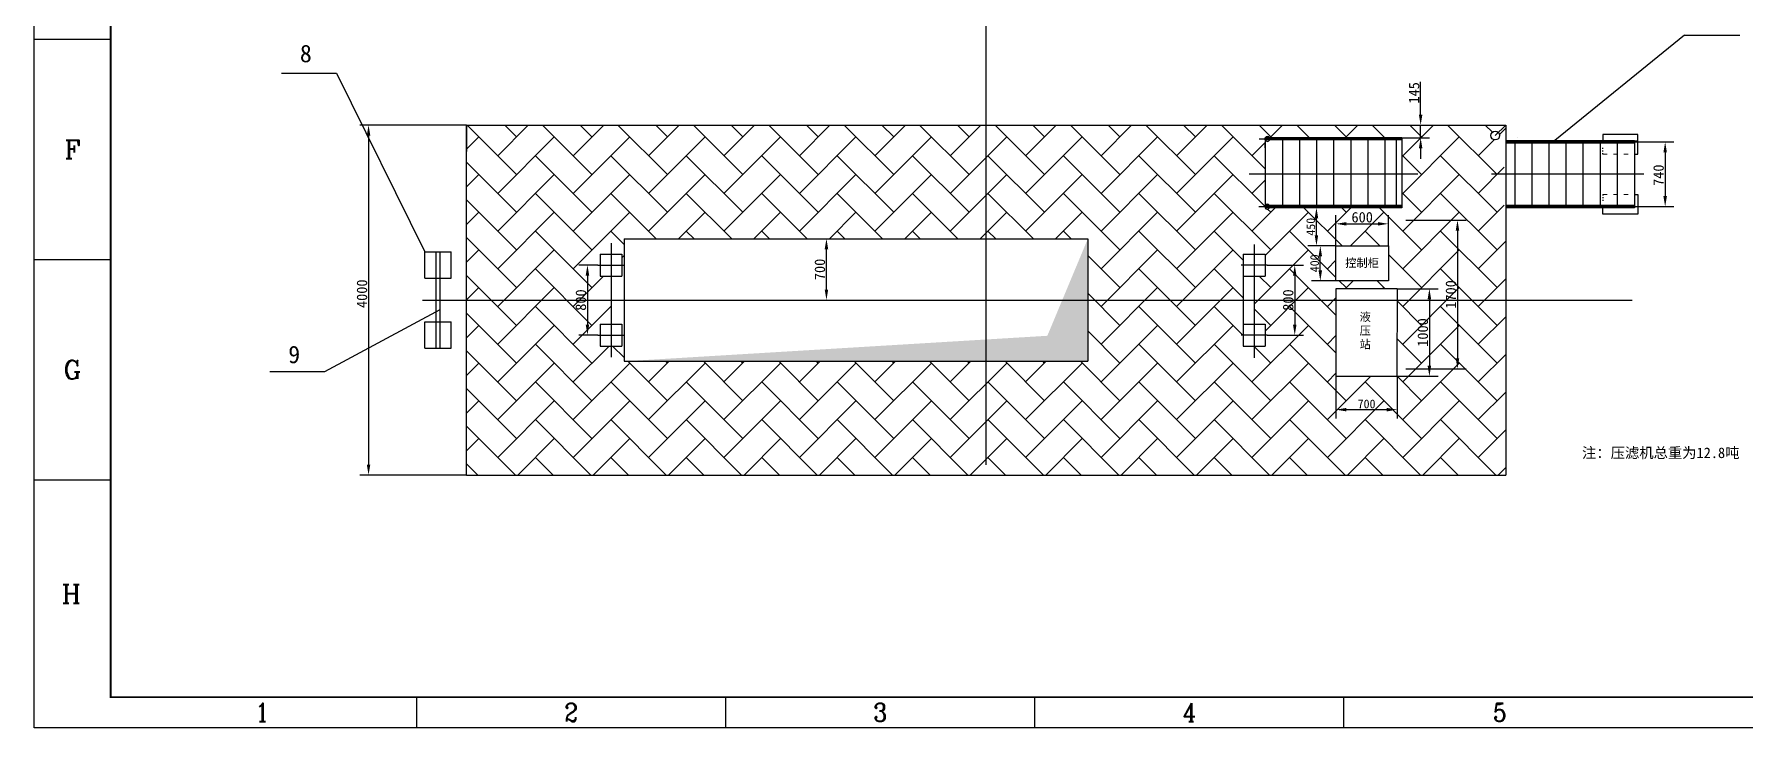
# Model space of a CAD drawing. Header units: millimetres. Extents: x 36943 to 66361, y 17600 to 38376.
# Drawn here: x 36945 to 56498, y 17600 to 25527 of the extents above; entities that cross this region are included whole.
import ezdxf
from ezdxf.enums import TextEntityAlignment as Align

# ---------------------------------------------------------------- set-up
doc = ezdxf.new("R2010")
doc.units = ezdxf.units.MM
doc.header["$PDMODE"] = 34
for name, pattern in [('ACAD_ISO02W100', [15, 12, -3]), ('ACAD_ISO03W100', [30, 12, -18]), ('JIS_08_11', [12.8, 11, -0.6, 0.6, -0.6])]:
    doc.linetypes.add(name, pattern=pattern)
doc.layers.add('01粗实线', color=7, linetype='Continuous', lineweight=30)
doc.layers.add('04细点划线', color=1, linetype='JIS_08_11', lineweight=25)
doc.layers.add('09标注线', color=5, linetype='Continuous')
doc.layers.add('C', color=130, linetype='Continuous')
doc.styles.add('C', font='complex.shx', dxfattribs={"width": 0.85})
doc.styles.add('ST', font='SimSun.ttf')
doc.styles.get("Standard").update_dxf_attribs({"font": 'SimSun.ttf'})
doc.dimstyles.new('ISO-25-50', dxfattribs={"dimtxt": 120, "dimasz": 120, "dimexe": 100, "dimexo": 0, "dimgap": 15, "dimtad": 1, "dimdec": 0, "dimdsep": 46, "dimtxsty": 'Standard', "dimcen": 10, "dimadec": 0, "dimazin": 0, "dimtfac": 1, "dimtdec": 0, "dimtmove": 0, "dimatfit": 3, "dimldrblk": 'CLOSEDBLANK', "dimfxl": 0, "dimarcsym": 0})

# ---------------------------------------------------------------- blocks, each defined once
blk = doc.blocks.new('*D21')
at = {"layer": '09标注线', "color": 0, "lineweight": -2}
for p, q in [((51040, 22889), (51454, 22889)), ((51354, 22769), (51354, 22209)), ((51040, 22089), (51454, 22089))]:
    blk.add_line(p, q, dxfattribs=at)
at = {"layer": '09标注线', "color": 0}
for points in [[(51334, 22769), (51374, 22769), (51354, 22889)], [(51334, 22209), (51374, 22209), (51354, 22089)]]:
    blk.add_solid(points, dxfattribs=at)
at = {"layer": 'Defpoints', "color": 0}
for p in [(51040, 22889), (51040, 22089), (51354, 22089)]:
    blk.add_point(p, dxfattribs=at)
at = {"layer": '09标注线', "color": 0, "insert": (51279, 22489), "char_height": 120, "attachment_point": 5, "rotation": 90}
blk.add_mtext('800', dxfattribs=at)
blk = doc.blocks.new('_ClosedBlank')
at = {"color": 0, "linetype": 'ByBlock', "lineweight": -2}
for p, q in [((-1, 0.17), (0, 0)), ((-1, 0.17), (-1, -0.17)), ((0, 0), (-1, -0.17))]:
    blk.add_line(p, q, dxfattribs=at)
blk = doc.blocks.new('*D22')
at = {"layer": '09标注线', "color": 0, "lineweight": -2}
for p, q in [((43389, 22889), (43169, 22889)), ((43269, 22769), (43269, 22209)), ((43389, 22089), (43169, 22089))]:
    blk.add_line(p, q, dxfattribs=at)
at = {"layer": '09标注线', "color": 0}
for points in [[(43249, 22769), (43289, 22769), (43269, 22889)], [(43249, 22209), (43289, 22209), (43269, 22089)]]:
    blk.add_solid(points, dxfattribs=at)
at = {"layer": 'Defpoints', "color": 0}
for p in [(43389, 22889), (43269, 22089), (43389, 22089)]:
    blk.add_point(p, dxfattribs=at)
at = {"layer": '09标注线', "color": 0, "insert": (43194, 22489), "char_height": 120, "attachment_point": 5, "rotation": 90}
blk.add_mtext('800', dxfattribs=at)
blk = doc.blocks.new('*D23')
at = {"layer": '09标注线', "color": 0, "lineweight": -2}
for p, q in [((55255, 24296), (55688, 24296)), ((55588, 24176), (55588, 23677)), ((55255, 23557), (55688, 23557))]:
    blk.add_line(p, q, dxfattribs=at)
at = {"layer": '09标注线', "color": 0}
for points in [[(55568, 24176), (55608, 24176), (55588, 24296)], [(55568, 23677), (55608, 23677), (55588, 23557)]]:
    blk.add_solid(points, dxfattribs=at)
at = {"layer": 'Defpoints', "color": 0}
for p in [(55255, 24296), (55255, 23557), (55588, 23557)]:
    blk.add_point(p, dxfattribs=at)
at = {"layer": '09标注线', "color": 0, "insert": (55513, 23916), "char_height": 120, "attachment_point": 5, "rotation": 90}
blk.add_mtext('740', dxfattribs=at)
blk = doc.blocks.new('*D25')
at = {"layer": '09标注线', "color": 0, "lineweight": -2}
for p, q in [((52625, 23403), (53314, 23403)), ((53214, 23283), (53214, 21823)), ((52625, 21703), (53314, 21703))]:
    blk.add_line(p, q, dxfattribs=at)
at = {"layer": '09标注线', "color": 0}
for points in [[(53194, 23283), (53234, 23283), (53214, 23403)], [(53194, 21823), (53234, 21823), (53214, 21703)]]:
    blk.add_solid(points, dxfattribs=at)
at = {"layer": 'Defpoints', "color": 0}
for p in [(52625, 23403), (52625, 21703), (53214, 21703)]:
    blk.add_point(p, dxfattribs=at)
at = {"layer": '09标注线', "color": 0, "insert": (53139, 22553), "char_height": 120, "attachment_point": 5, "rotation": 90}
blk.add_mtext('1700', dxfattribs=at)
blk = doc.blocks.new('*D26')
at = {"layer": '09标注线', "color": 0, "lineweight": -2}
for p, q in [((51825, 21618), (51825, 21136)), ((52525, 21618), (52525, 21136)), ((51945, 21236), (52405, 21236))]:
    blk.add_line(p, q, dxfattribs=at)
at = {"layer": '09标注线', "color": 0}
for points in [[(51945, 21256), (51945, 21216), (51825, 21236)], [(52405, 21256), (52405, 21216), (52525, 21236)]]:
    blk.add_solid(points, dxfattribs=at)
at = {"layer": 'Defpoints', "color": 0}
for p in [(51825, 21618), (52525, 21618), (52525, 21236)]:
    blk.add_point(p, dxfattribs=at)
at = {"layer": '09标注线', "color": 0, "insert": (52175, 21301), "char_height": 100, "attachment_point": 5}
blk.add_mtext('700', dxfattribs=at)
blk = doc.blocks.new('*D24')
at = {"layer": '09标注线', "color": 0, "lineweight": -2}
for p, q in [((52527, 22618), (52993, 22618)), ((52893, 22498), (52893, 21738)), ((52527, 21618), (52993, 21618))]:
    blk.add_line(p, q, dxfattribs=at)
at = {"layer": '09标注线', "color": 0}
for points in [[(52873, 22498), (52913, 22498), (52893, 22618)], [(52873, 21738), (52913, 21738), (52893, 21618)]]:
    blk.add_solid(points, dxfattribs=at)
at = {"layer": 'Defpoints', "color": 0}
for p in [(52527, 22618), (52527, 21618), (52893, 21618)]:
    blk.add_point(p, dxfattribs=at)
at = {"layer": '09标注线', "color": 0, "insert": (52818, 22118), "char_height": 120, "attachment_point": 5, "rotation": 90}
blk.add_mtext('1000', dxfattribs=at)
blk = doc.blocks.new('*D27')
at = {"layer": '09标注线', "color": 0, "lineweight": -2}
for p, q in [((51825, 23109), (51546, 23109)), ((51646, 22829), (51646, 22989)), ((51825, 22709), (51546, 22709))]:
    blk.add_line(p, q, dxfattribs=at)
at = {"layer": '09标注线', "color": 0}
for points in [[(51626, 22989), (51666, 22989), (51646, 23109)], [(51626, 22829), (51666, 22829), (51646, 22709)]]:
    blk.add_solid(points, dxfattribs=at)
at = {"layer": 'Defpoints', "color": 0}
for p in [(51646, 23109), (51825, 23109), (51825, 22709)]:
    blk.add_point(p, dxfattribs=at)
at = {"layer": '09标注线', "color": 0, "insert": (51581, 22909), "char_height": 100, "attachment_point": 5, "rotation": 90}
blk.add_mtext('400', dxfattribs=at)
blk = doc.blocks.new('*D28')
at = {"layer": '09标注线', "color": 0, "lineweight": -2}
for p, q in [((51825, 23109), (51825, 23460)), ((51945, 23360), (52305, 23360)), ((52425, 23109), (52425, 23460))]:
    blk.add_line(p, q, dxfattribs=at)
at = {"layer": '09标注线', "color": 0}
for points in [[(51945, 23380), (51945, 23340), (51825, 23360)], [(52305, 23380), (52305, 23340), (52425, 23360)]]:
    blk.add_solid(points, dxfattribs=at)
at = {"layer": 'Defpoints', "color": 0}
for p in [(52425, 23360), (51825, 23109), (52425, 23109)]:
    blk.add_point(p, dxfattribs=at)
at = {"layer": '09标注线', "color": 0, "insert": (52125, 23435), "char_height": 120, "attachment_point": 5}
blk.add_mtext('600', dxfattribs=at)
blk = doc.blocks.new('*D29')
at = {"layer": '09标注线', "color": 0, "lineweight": -2}
for p, q in [((41887, 24489), (40667, 24489)), ((40767, 24369), (40767, 20609)), ((41887, 20489), (40667, 20489))]:
    blk.add_line(p, q, dxfattribs=at)
at = {"layer": '09标注线', "color": 0}
for points in [[(40747, 24369), (40787, 24369), (40767, 24489)], [(40747, 20609), (40787, 20609), (40767, 20489)]]:
    blk.add_solid(points, dxfattribs=at)
at = {"layer": 'Defpoints', "color": 0}
for p in [(41887, 24489), (40767, 20489), (41887, 20489)]:
    blk.add_point(p, dxfattribs=at)
at = {"layer": '09标注线', "color": 0, "insert": (40692, 22561), "char_height": 120, "attachment_point": 5, "rotation": 90}
blk.add_mtext('4000', dxfattribs=at)
blk = doc.blocks.new('*D31')
at = {"layer": '09标注线', "color": 0, "lineweight": -2}
for p, q in [((45842, 23189), (46101, 23189)), ((46001, 22609), (46001, 23069)), ((45842, 22489), (46101, 22489))]:
    blk.add_line(p, q, dxfattribs=at)
at = {"layer": '09标注线', "color": 0}
for points in [[(45981, 23069), (46021, 23069), (46001, 23189)], [(45981, 22609), (46021, 22609), (46001, 22489)]]:
    blk.add_solid(points, dxfattribs=at)
at = {"layer": 'Defpoints', "color": 0}
for p in [(45842, 23189), (46001, 23189), (45842, 22489)]:
    blk.add_point(p, dxfattribs=at)
at = {"layer": '09标注线', "color": 0, "insert": (45926, 22839), "char_height": 120, "attachment_point": 5, "rotation": 90}
blk.add_mtext('700', dxfattribs=at)
blk = doc.blocks.new('*D33')
at = {"layer": '09标注线', "color": 0, "lineweight": -2}
for p, q in [((51797, 23544), (51502, 23544)), ((51602, 23229), (51602, 23424)), ((51825, 23109), (51502, 23109))]:
    blk.add_line(p, q, dxfattribs=at)
at = {"layer": '09标注线', "color": 0}
for points in [[(51582, 23424), (51622, 23424), (51602, 23544)], [(51582, 23229), (51622, 23229), (51602, 23109)]]:
    blk.add_solid(points, dxfattribs=at)
at = {"layer": 'Defpoints', "color": 0}
for p in [(51602, 23544), (51797, 23544), (51825, 23109)]:
    blk.add_point(p, dxfattribs=at)
at = {"layer": '09标注线', "color": 0, "insert": (51537, 23327), "char_height": 100, "attachment_point": 5, "rotation": 90}
blk.add_mtext('450', dxfattribs=at)
blk = doc.blocks.new('*D35')
at = {"layer": '09标注线', "color": 0, "lineweight": -2}
for p, q in [((52793, 24609), (52793, 24985)), ((52579, 24489), (52893, 24489)), ((52793, 24344), (52793, 24489)), ((52579, 24344), (52893, 24344)), ((52793, 24224), (52793, 24104))]:
    blk.add_line(p, q, dxfattribs=at)
at = {"layer": '09标注线', "color": 0}
for points in [[(52773, 24609), (52813, 24609), (52793, 24489)], [(52773, 24224), (52813, 24224), (52793, 24344)]]:
    blk.add_solid(points, dxfattribs=at)
at = {"layer": 'Defpoints', "color": 0}
for p in [(52579, 24489), (52793, 24489), (52579, 24344)]:
    blk.add_point(p, dxfattribs=at)
at = {"layer": '09标注线', "color": 0, "insert": (52718, 24857), "char_height": 120, "attachment_point": 5, "rotation": 90}
blk.add_mtext('145', dxfattribs=at)

msp = doc.modelspace()

# ---------------------------------------------------------------- hatches: boundary and pattern name
at = {"layer": '09标注线'}
h = msp.add_hatch(dxfattribs=at)
h.set_pattern_fill('AR-HBONE', color=5, scale=3, style=0)
h.paths.add_polyline_path([(47826.5, 24488.7), (41887.3, 24488.7), (41887.3, 22488.7), (43538.8, 22488.7), (43538.8, 22763.7), (43413.8, 22763.7), (43413.8, 23013.7), (43663.8, 23013.7), (43663.8, 22888.7), (43688.8, 22888.7), (43688.8, 23188.7), (47826.5, 23188.7)])
h.paths.add_polyline_path([(51014.7, 24319), (51014.7, 24344), (51017.6, 24344, -0.6246522), (51068.9, 24344), (52578.7, 24344), (52578.7, 23838.5), (53748.7, 23841.9), (53748.7, 24308.7), (53765.8, 24308.7), (53765.8, 24488.7), (53681.2, 24404, -0.1989124), (53695.8, 24368.7, -1), (53595.8, 24368.7, -0.6681786), (53681.2, 24404), (53765.8, 24488.7), (47826.5, 24488.7), (47826.5, 23188.7), (48988.8, 23188.7), (48988.8, 22488.7), (50764.7, 22488.7), (50764.7, 22763.7), (50764.7, 23013.7), (51014.7, 23013.7), (51014.7, 22763.7), (50889.7, 22763.7), (50889.7, 22488.7), (51825.2, 22488.7), (51825.2, 22617.7), (52527.2, 22617.7), (52527, 22488.7), (53742.6, 22488.7), (53765.8, 22517.7), (53765.8, 23544), (53748.7, 23544), (53748.7, 23841.9), (52578.7, 23838.5), (52578.7, 23544), (51066, 23544, -0.6246522), (51014.7, 23544)])
h.paths.add_polyline_path([(51825.2, 23109.2), (52425.2, 23109.2), (52425.2, 22709.2), (51825.2, 22709.2)], flags=16)
h.paths.add_polyline_path([(53765.8, 22488.7), (52527, 22488.7), (52525.2, 21617.7), (51825.2, 21617.7), (51825.2, 22488.7), (50889.7, 22488.7), (50889.7, 22213.7), (51014.7, 22213.7), (51014.7, 21963.7), (50764.7, 21963.7), (50764.7, 22213.7), (50764.7, 22488.7), (48988.8, 22488.7), (48988.8, 21788.7), (43688.8, 21788.7), (43688.8, 22088.7), (43663.8, 22088.7), (43663.8, 21963.7), (43413.8, 21963.7), (43413.8, 22213.7), (43538.8, 22213.7), (43538.8, 22488.7), (41887.3, 22488.7), (41887.3, 20488.7), (53765.8, 20488.7)])
h.paths.add_polyline_path([(43103.8, 22338.7), (43103.8, 22638.7), (43283.8, 22638.7), (43283.8, 22338.7)], flags=9)
h.paths.add_polyline_path([(51189.2, 22338.7), (51189.2, 22638.7), (51369.2, 22638.7), (51369.2, 22338.7)], flags=9)
h.paths.add_polyline_path([(53049.4, 22366), (53049.4, 22739.4), (53229.4, 22739.4), (53229.4, 22366)], flags=9)
h.paths.add_polyline_path([(51506.2, 22783.6), (51506.2, 23034.7), (51656.2, 23034.7), (51656.2, 22783.6)], flags=24)
h.paths.add_polyline_path([(51436.6, 23175.9), (51436.6, 23477.3), (51616.6, 23477.3), (51616.6, 23175.9)], flags=24)
h.paths.add_polyline_path([(51904.8, 22993.5), (52342.1, 22993.5), (52342.1, 22822.4), (51904.8, 22822.4)], flags=8)
h.paths.add_polyline_path([(52051.6, 21376.3), (52298.8, 21376.3), (52298.8, 21226.3), (52051.6, 21226.3)], flags=24)
h.paths.add_polyline_path([(52728.1, 21931), (52728.1, 22304.3), (52908.1, 22304.3), (52908.1, 21931)], flags=24)
h = msp.add_hatch(color=256, dxfattribs=at)
h.paths.add_polyline_path([(48526, 22080.4), (43688.8, 21788.7), (48988.8, 21788.7), (48988.8, 22488.7), (48696.5, 22488.7)])
h.paths.add_polyline_path([(48988.8, 23188.7), (48696.5, 22488.7), (48988.8, 22488.7)])

# ---------------------------------------------------------------- linework, layer by layer
at = {"color": 1, "lineweight": -3}
for p, q in [((55809.9, 25516.5), (54327.5, 24311.3)), ((55809.9, 25516.5), (56441.2, 25516.5)), ((39770.2, 25083.6), (40401.5, 25083.6)), ((40401.5, 25083.6), (41412, 23038.7)), ((40268.6, 21673.7), (41586, 22382.6)), ((39637.4, 21673.7), (40268.6, 21673.7))]:
    msp.add_line(p, q, dxfattribs=at)
at = {"layer": '01粗实线'}
for p, q in [((41887.3, 24488.7), (41887.3, 24188.7)), ((41887.3, 24488.7), (53765.8, 24488.7)), ((41887.3, 20488.7), (41887.3, 24488.7)), ((53465.8, 24488.7), (53765.8, 24488.7)), ((53765.8, 24488.7), (53765.8, 20488.7)), ((53765.8, 24488.7), (53765.8, 24188.7)), ((55237.7, 24157), (55275.7, 24157)), ((55237.7, 23695.7), (55275.7, 23695.7)), ((43688.8, 23188.7), (48988.8, 23188.7)), ((43688.8, 23188.7), (43688.8, 21788.7)), ((48988.8, 23188.7), (48988.8, 21788.7)), ((48988.8, 23188.7), (48988.8, 21788.7)), ((51825.2, 22709.2), (51825.2, 23109.2)), ((51825.2, 23109.2), (52425.2, 23109.2)), ((52425.2, 23109.2), (52425.2, 22709.2)), ((41412, 22738.7), (41412, 23038.7)), ((41412, 23038.7), (41712, 23038.7)), ((41538, 21938.7), (41538, 23038.7)), ((41586, 21938.7), (41586, 23038.7)), ((41712, 22738.7), (41712, 23038.7)), ((43413.8, 23013.7), (43663.8, 23013.7)), ((43413.8, 23013.7), (43413.8, 22763.7)), ((43663.8, 23013.7), (43663.8, 22763.7)), ((50764.7, 23013.7), (51014.7, 23013.7)), ((50764.7, 23013.7), (50764.7, 22763.7)), ((51014.7, 23013.7), (51014.7, 22763.7)), ((41412, 22738.7), (41712, 22738.7)), ((43413.8, 22763.7), (43663.8, 22763.7)), ((50764.7, 22763.7), (51014.7, 22763.7)), ((52425.2, 22709.2), (51825.2, 22709.2)), ((52525.2, 22617.7), (51825.2, 22617.7)), ((51825.2, 22617.7), (51825.2, 21617.7)), ((52525.2, 21617.7), (52527.2, 22617.7)), ((41412, 21938.7), (41412, 22238.7)), ((41412, 22238.7), (41712, 22238.7)), ((41712, 21938.7), (41712, 22238.7)), ((43413.8, 22213.7), (43663.8, 22213.7)), ((43413.8, 22213.7), (43413.8, 21963.7)), ((43663.8, 22213.7), (43663.8, 21963.7)), ((50764.7, 22213.7), (51014.7, 22213.7)), ((50764.7, 22213.7), (50764.7, 21963.7)), ((51014.7, 22213.7), (51014.7, 21963.7)), ((41412, 21938.7), (41712, 21938.7)), ((43413.8, 21963.7), (43663.8, 21963.7)), ((50764.7, 21963.7), (51014.7, 21963.7)), ((43688.8, 21788.7), (48988.8, 21788.7)), ((43688.8, 21788.7), (48988.8, 21788.7)), ((51825.2, 21617.7), (52525.2, 21617.7)), ((41887.3, 20488.7), (53765.8, 20488.7)), ((53465.8, 20488.7), (53765.8, 20488.7))]:
    msp.add_line(p, q, dxfattribs=at)
at = {"layer": '01粗实线', "linetype": 'ACAD_ISO02W100', "lineweight": 13}
msp.add_line((52578.7, 24272), (52578.7, 24247), dxfattribs=at)
at = {"layer": '01粗实线', "linetype": 'ACAD_ISO03W100', "lineweight": 13, "ltscale": 4}
for p, q in [((54875.7, 24157), (55237.7, 24157)), ((54875.7, 23695.7), (55237.7, 23695.7))]:
    msp.add_line(p, q, dxfattribs=at)
at = {"layer": '04细点划线'}
for p, q in [((50947.5, 24331.5), (52578.7, 24331.5)), ((53765.8, 24296.2), (55254.6, 24296.2)), ((50834.8, 23931.5), (52760.2, 23931.5)), ((53604.4, 23931.5), (55344.2, 23931.5)), ((50944.6, 23556.5), (52578.7, 23556.5)), ((53765.8, 23556.5), (55251.8, 23556.5)), ((43538.8, 23139.9), (43538.8, 21834.5)), ((50889.7, 23123.7), (50889.7, 21829)), ((43388.8, 22888.7), (43688.8, 22888.7)), ((51039.7, 22888.7), (50739.7, 22888.7)), ((43388.8, 22088.7), (43688.8, 22088.7)), ((51039.7, 22088.7), (50739.7, 22088.7))]:
    msp.add_line(p, q, dxfattribs=at)
at = {"layer": '04细点划线', "color": 0, "lineweight": 30}
msp.add_line((53903.7, 24341.9), (53903.7, 24341.9), dxfattribs=at)
at = {"layer": '09标注线', "color": 1}
for p, q in [((47826.5, 20604.2), (47826.5, 25933)), ((53645.8, 24368.7), (53765.8, 24488.7)), ((50764.7, 22763.7), (50764.7, 22213.7)), ((41383.7, 22488.7), (55212.6, 22488.7))]:
    msp.add_line(p, q, dxfattribs=at)
at = {"layer": '09标注线', "color": 0}
for p, q in [((52578.7, 24344), (51014.7, 24344)), ((51014.7, 24344), (51014.7, 24319)), ((51014.7, 24319), (51014.7, 24344)), ((51014.7, 24331.5), (51014.7, 24319)), ((52578.7, 24319), (51014.7, 24319)), ((51014.7, 24319), (51014.7, 23544)), ((51014.7, 24230), (51014.7, 24287)), ((51213.7, 24319), (51213.7, 23544)), ((51408.7, 24319), (51408.7, 23544)), ((51603.7, 24319), (51603.7, 23544)), ((51798.7, 24319), (51798.7, 23544)), ((51993.7, 24319), (51993.7, 23544)), ((52188.7, 24319), (52188.7, 23544)), ((52383.7, 24319), (52383.7, 23544)), ((52514.7, 24319), (52514.7, 23544)), ((52578.7, 24344), (52578.7, 23544)), ((55237.7, 24308.7), (53765.8, 24308.7)), ((55237.7, 24283.7), (53765.8, 24283.7)), ((53868.7, 24308.7), (53868.7, 23544)), ((54063.7, 24308.7), (54063.7, 23544)), ((54258.7, 24308.7), (54258.7, 23544)), ((54453.7, 24308.7), (54453.7, 23544)), ((54648.7, 24308.7), (54648.7, 23544)), ((54843.7, 24308.7), (54843.7, 23544)), ((54875.7, 24381.7), (54875.7, 24308.7)), ((55275.7, 24381.7), (54875.7, 24381.7)), ((54875.7, 24309.7), (55275.7, 24309.7)), ((55237.7, 24308.7), (54952.7, 24308.7)), ((55038.7, 24308.7), (55038.7, 23544)), ((55237.7, 24308.7), (55237.7, 23544)), ((55237.7, 24308.7), (55237.7, 24283.7)), ((55275.7, 24157), (55275.7, 24381.7)), ((55275.7, 23695.7), (55275.7, 23471)), ((52578.7, 23569), (51014.7, 23569)), ((52578.7, 23544), (51014.7, 23544)), ((55237.7, 23569), (53765.8, 23569)), ((55237.7, 23544), (53765.8, 23544)), ((55237.7, 23544), (53765.8, 23544)), ((54875.7, 23471), (54875.7, 23544)), ((55275.7, 23471), (54875.7, 23471))]:
    msp.add_line(p, q, dxfattribs=at)
at = {"layer": '09标注线', "color": 0, "linetype": 'ACAD_ISO03W100'}
for p, q in [((54875.7, 24157), (54875.7, 24230)), ((54875.7, 23695.7), (54875.7, 23622.7))]:
    msp.add_line(p, q, dxfattribs=at)
at = {"layer": '09标注线', "color": 1}
msp.add_circle((53645.8, 24368.7), 50, dxfattribs=at)
at = {"layer": '09标注线', "color": 0}
for centre, start, end in [((51043.2, 24331.5), 26.0179, 153.9821), ((51043.2, 24331.5), 206.0179, 333.9821), ((51040.4, 23556.5), 26.0179, 153.9821), ((51040.4, 23556.5), 206.0179, 333.9821)]:
    msp.add_arc(centre, 28.5, start, end, dxfattribs=at)
at = {"layer": 'C', "color": 54}
for p, q in [((36945.3, 25469.8), (37819.8, 25469.8)), ((36945.3, 22951.4), (37819.8, 22951.4)), ((36945.3, 20433), (37819.8, 20433)), ((41317.5, 17599.9), (41317.5, 17949.7)), ((44850.2, 17599.9), (44850.2, 17949.7)), ((48382.9, 17599.9), (48382.9, 17949.7)), ((51915.6, 17599.9), (51915.6, 17949.7))]:
    msp.add_line(p, q, dxfattribs=at)
msp.add_lwpolyline([(36945.3, 17599.9), (36945.3, 38376.4), (66361.3, 38376.4), (66361.3, 17599.9)], close=True, dxfattribs=at)
at = {"layer": 'C', "color": 54, "const_width": 21}
msp.add_lwpolyline([(37819.8, 17949.7), (37819.8, 38026.7), (66011.5, 38026.7), (66011.5, 17949.7)], close=True, dxfattribs=at)

# ---------------------------------------------------------------- texts
at = {"lineweight": -3, "char_height": 200, "attachment_point": 1}
for s, insert in [('8', (39982.1, 25407.2)), ('9', (39849.3, 21967.2))]:
    msp.add_mtext(s, dxfattribs=dict(at, insert=insert))
at = {"width": 768.905, "attachment_point": 5, "style": 'ST'}
for s, insert, char_height in [('控制柜', (52123.5, 22907.9), 94.15), ('液\\P压\\P站', (52160, 22133.6), 94.1)]:
    msp.add_mtext(s, dxfattribs=dict(at, insert=insert, char_height=char_height))
at = {"layer": '09标注线', "insert": (54637.5, 20803.1), "char_height": 120, "width": 2092.662, "attachment_point": 1}
msp.add_mtext('注：压滤机总重为12.8吨', dxfattribs=at)
at = {"layer": 'C', "color": 54, "style": 'C'}
for s, p in [('F', (37382.5, 24210.6)), ('G', (37382.5, 21692.2)), ('H', (37368, 19131.1))]:
    msp.add_text(s, height=209.9, dxfattribs=at).set_placement(p, align=Align.MIDDLE)
at = {"layer": 'C', "color": 54, "style": 'C', "width": 0.85}
for s, p in [('1', (39551.1, 17774.8)), ('2', (43083.8, 17774.8)), ('3', (46616.6, 17774.8)), ('4', (50149.3, 17774.8)), ('5', (53699.5, 17774.8))]:
    msp.add_text(s, height=209.9, dxfattribs=at).set_placement(p, align=Align.MIDDLE)

# ---------------------------------------------------------------- dimensions: what is measured, and where the dimension line sits
at = {"layer": '09标注线'}
for base, p1, p2, picture, middle in [((52793.1, 24488.7), (52578.7, 24344), (52578.7, 24488.7), '*D35', (52718.1, 24856.7)), ((46000.9, 23188.7), (45842.4, 22488.7), (45842.4, 23188.7), '*D31', (45925.9, 22838.7)), ((43268.8, 22088.7), (43388.8, 22888.7), (43388.8, 22088.7), '*D22', (43193.8, 22488.7))]:
    dim = msp.add_linear_dim(base=base, p1=p1, p2=p2, angle=90, dimstyle='ISO-25-50', dxfattribs=at)
    dim.commit()
    dim.dimension.update_dxf_attribs({"geometry": picture, "text_midpoint": middle})
for base, p1, p2, picture, middle in [((40766.8, 20488.7), (41887.3, 24488.7), (41887.3, 20488.7), '*D29', (40766.8, 22561.4)), ((55587.9, 23556.5), (55254.6, 24296.2), (55254.6, 23556.5), '*D23', (55587.9, 23916.1)), ((51354.2, 22088.7), (51039.7, 22888.7), (51039.7, 22088.7), '*D21', (51354.2, 22488.7))]:
    dim = msp.add_linear_dim(base=base, p1=p1, p2=p2, angle=90, dimstyle='ISO-25-50', dxfattribs=at)
    dim.commit()
    dim.dimension.update_dxf_attribs({"geometry": picture, "text_midpoint": middle, "dimtype": 128})
dim = msp.add_linear_dim(base=(51601.6, 23544), p1=(51825.2, 23109.2), p2=(51796.7, 23544), angle=90, text='450', dimstyle='ISO-25-50', override={"dimtxt": 100}, dxfattribs=at)
dim.commit()
dim.dimension.update_dxf_attribs({"geometry": '*D33', "text_midpoint": (51536.6, 23326.6)})
at = {"layer": '09标注线', "color": 5}
dim = msp.add_linear_dim(base=(52425.2, 23359.6), p1=(51825.2, 23109.2), p2=(52425.2, 23109.2), angle=180, dimstyle='ISO-25-50', dxfattribs=at)
dim.commit()
dim.dimension.update_dxf_attribs({"geometry": '*D28', "text_midpoint": (52125.2, 23359.6), "dimtype": 128})
for base, p1, p2, picture, middle in [((53214.4, 21702.7), (52625.2, 23402.7), (52625.2, 21702.7), '*D25', (53139.4, 22552.7)), ((52893.1, 21617.7), (52527.2, 22617.7), (52527.2, 21617.7), '*D24', (52818.1, 22117.7))]:
    dim = msp.add_linear_dim(base=base, p1=p1, p2=p2, angle=90, dimstyle='ISO-25-50', dxfattribs=at)
    dim.commit()
    dim.dimension.update_dxf_attribs({"geometry": picture, "text_midpoint": middle})
at = {"layer": '09标注线'}
dim = msp.add_linear_dim(base=(51646.2, 23109.2), p1=(51825.2, 22709.2), p2=(51825.2, 23109.2), angle=90, dimstyle='ISO-25-50', override={"dimtxt": 100}, dxfattribs=at)
dim.commit()
dim.dimension.update_dxf_attribs({"geometry": '*D27', "text_midpoint": (51581.2, 22909.2)})
dim = msp.add_linear_dim(base=(52525.2, 21236.3), p1=(51825.2, 21617.7), p2=(52525.2, 21617.7), dimstyle='ISO-25-50', override={"dimtxt": 100}, dxfattribs=at)
dim.commit()
dim.dimension.update_dxf_attribs({"geometry": '*D26', "text_midpoint": (52175.2, 21236.3), "dimtype": 128})

doc.saveas('drawing.dxf')
